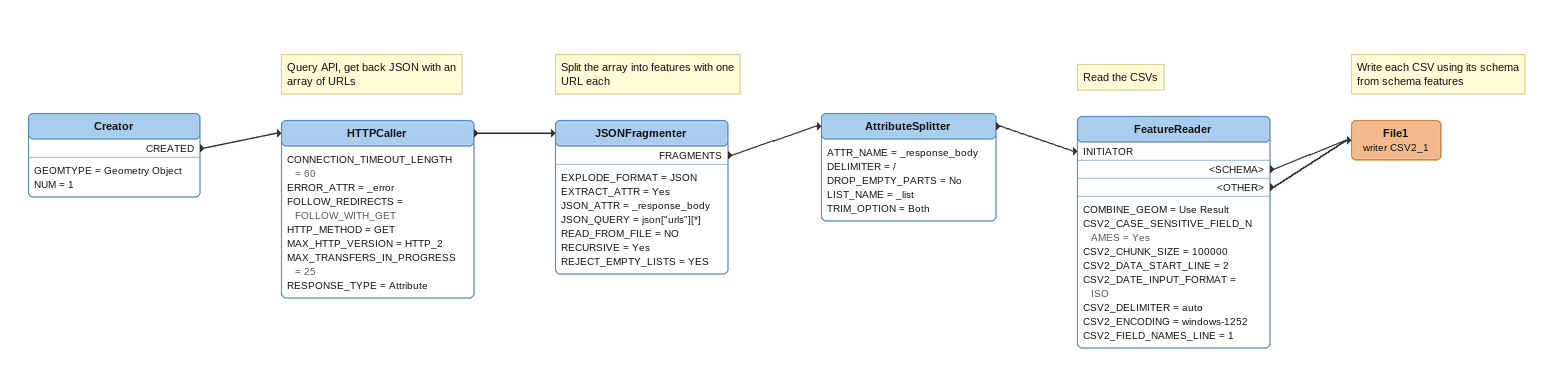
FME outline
Creator
    GEOMTYPE = Geometry Object
    NUM = 1
    CREATED -> HTTPCaller
Note: Query API, get back JSON with an array of URLs
HTTPCaller
    CONNECTION_TIMEOUT_LENGTH = 60
    ERROR_ATTR = _error
    FOLLOW_REDIRECTS = FOLLOW_WITH_GET
    HTTP_METHOD = GET
    MAX_HTTP_VERSION = HTTP_2
    MAX_TRANSFERS_IN_PROGRESS = 25
    RESPONSE_TYPE = Attribute
    -> JSONFragmenter
Note: Split the array into features with one URL each
JSONFragmenter
    EXPLODE_FORMAT = JSON
    EXTRACT_ATTR = Yes
    JSON_ATTR = _response_body
    JSON_QUERY = json["urls"][*]
    READ_FROM_FILE = NO
    RECURSIVE = Yes
    REJECT_EMPTY_LISTS = YES
    FRAGMENTS -> AttributeSplitter
AttributeSplitter
    ATTR_NAME = _response_body
    DELIMITER = /
    DROP_EMPTY_PARTS = No
    LIST_NAME = _list
    TRIM_OPTION = Both
    -> FeatureReader [INITIATOR]
Note: Read the CSVs
FeatureReader
    COMBINE_GEOM = Use Result
    CSV2_CASE_SENSITIVE_FIELD_NAMES = Yes
    CSV2_CHUNK_SIZE = 100000
    CSV2_DATA_START_LINE = 2
    CSV2_DATE_INPUT_FORMAT = ISO
    CSV2_DELIMITER = auto
    CSV2_ENCODING = windows-1252
    CSV2_FIELD_NAMES_LINE = 1
    <SCHEMA> -> File1 (writer CSV2_1)
    <OTHER> -> File1 (writer CSV2_1)
Note: Write each CSV using its schema from schema features
File1 (writer CSV2_1)
